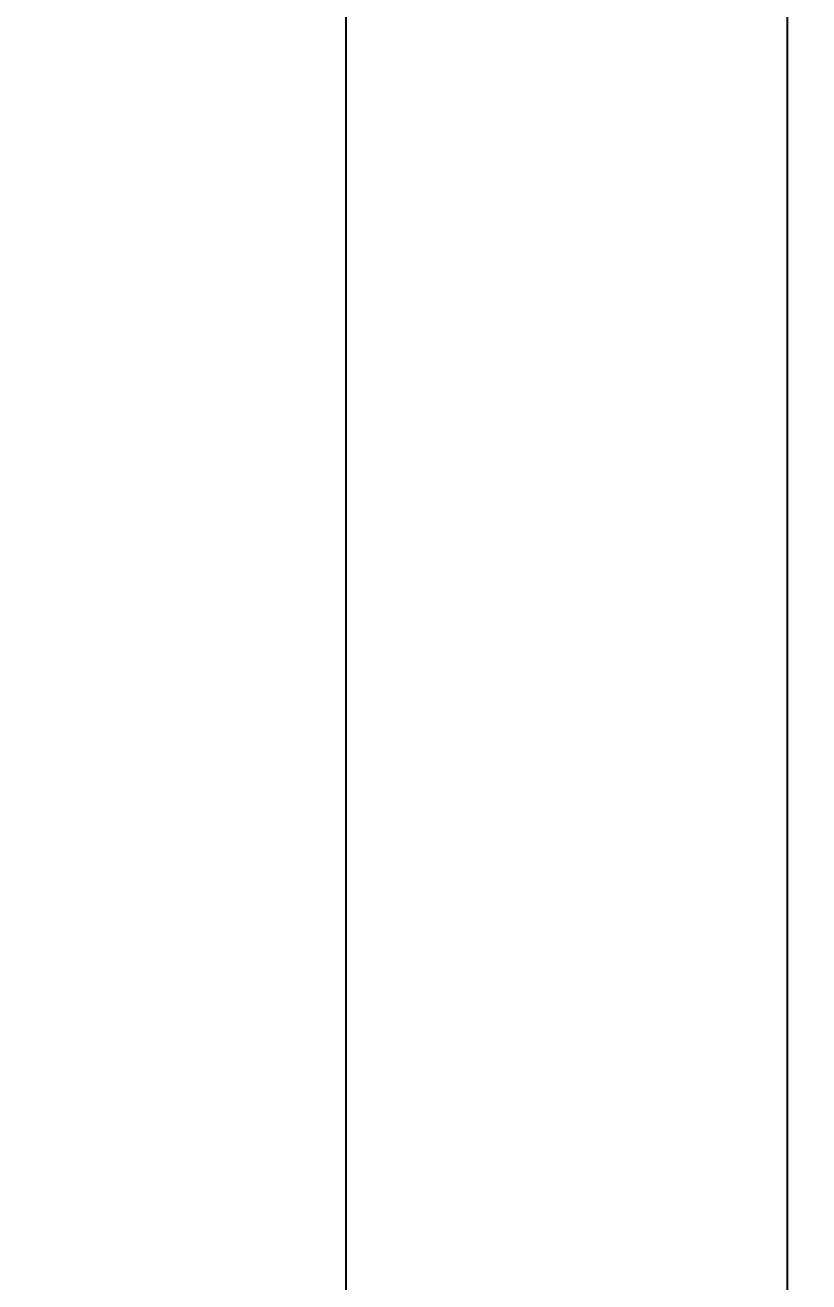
# Model space of a CAD drawing. Header units: millimetres. Extents: x 10297564 to 11610295, y -9287743 to -8409454.
# Drawn here: x 10665169 to 10666944, y -9203458 to -9200612 of the extents above; entities that cross this region are included whole.
import ezdxf

# ---------------------------------------------------------------- set-up
doc = ezdxf.new("R2010")
doc.units = ezdxf.units.MM
doc.header["$LTSCALE"] = 100
doc.layers.add('E1', color=1, linetype='Continuous')
doc.layers.add('TEXTLINE', color=1, linetype='Continuous')
doc.styles.add('HL-S1', font='DotumChe.ttf')
doc.dimstyles.new('HL-300', dxfattribs={"dimscale": 150, "dimtxt": 3, "dimasz": 0.8, "dimexe": 1.5, "dimexo": 2, "dimgap": 0.5, "dimtad": 1, "dimdec": 0, "dimzin": 0, "dimdsep": 46, "dimlunit": 6, "dimtxsty": 'HL-S1', "dimblk": 'HL-DOT', "dimcen": 1.5, "dimdle": 1.5, "dimclrd": 256, "dimclre": 256, "dimclrt": 3, "dimadec": 0, "dimazin": 0, "dimtfac": 1, "dimtdec": 0, "dimtix": 1, "dimtmove": 2, "dimatfit": 3, "dimldrblk": 'DOTSMALL', "dimfxl": 1.5, "dimtolj": 1, "dimtzin": 0, "dimlwd": -1, "dimarcsym": 0})

# ---------------------------------------------------------------- blocks, each defined once
blk = doc.blocks.new('635W')
blk.add_lwpolyline([(10686079.67, -10024167.21), (10687212.67, -10024167.21), (10687212.67, -10026631.21), (10686079.67, -10026631.21)], close=True)
blk = doc.blocks.new('HL-DOT')
at = {"color": 0, "linetype": 'ByBlock'}
for q in [(0, 2), (-2, 0), (0, -2), (2, 0)]:
    blk.add_line((0, 0), q, dxfattribs=at)
at = {"color": 0, "linetype": 'ByBlock', "const_width": 0.5}
blk.add_lwpolyline([(-0.25, 0, 1), (0.25, 0, 1)], format="xyb", close=True, dxfattribs=at)
blk = doc.blocks.new('*D901')
at = {"layer": 'defpoints', "color": 0, "linetype": 'Continuous', "ltscale": 2, "transparency": 16777216}
for p in [(10666896.1, -9188394.3), (10665895.2, -9208153.9), (10666896.1, -9208153.9)]:
    blk.add_point(p, dxfattribs=at)
at = {"layer": 'E1', "linetype": 'Continuous', "lineweight": -2, "ltscale": 2, "transparency": 16777216}
for p, q in [((10666596.1, -9188394.3), (10665670.2, -9188394.3)), ((10666596.1, -9208153.9), (10665670.2, -9208153.9))]:
    blk.add_line(p, q, dxfattribs=at)
at = {"layer": 'E1', "ltscale": 2, "transparency": 16777216}
blk.add_line((10665895.2, -9188514.3), (10665895.2, -9208033.9), dxfattribs=at)
at = {"layer": 'E1', "linetype": 'Continuous', "ltscale": 2, "transparency": 16777216, "xscale": 120, "yscale": 120, "zscale": 120}
for p, rotation in [((10665895.2, -9188394.3), 90), ((10665895.2, -9208153.9), 270)]:
    blk.add_blockref('HL-DOT', p, dxfattribs=dict(at, rotation=rotation))
at = {"layer": 'E1', "color": 3, "linetype": 'Continuous', "ltscale": 2, "transparency": 16777216, "insert": (10665552.3, -9198274.1), "char_height": 450, "attachment_point": 5, "rotation": 90, "style": 'HL-S1'}
blk.add_mtext('\\A1;2,464', dxfattribs=at)
blk = doc.blocks.new('_DotSmall')
at = {"color": 0, "linetype": 'ByBlock', "const_width": 0.5}
blk.add_lwpolyline([(-0.0625, 0, 1), (0.0625, 0, 1)], format="xyb", close=True, dxfattribs=at)

msp = doc.modelspace()

# ---------------------------------------------------------------- wipeouts: each hides what was drawn before it
at = {"linetype": 'ByBlock'}
msp.add_wipeout([(10661157.3, -9184124), (10708842.1, -9184124), (10708842.1, -9214922.7), (10661157.3, -9214922.7)], dxfattribs=at).dxf.layer = 'TEXTLINE'

# ---------------------------------------------------------------- next in the draw order: block references
at = {"linetype": 'Continuous', "xscale": 8.019360487611644, "yscale": 8.019360487611644, "zscale": 8.019360487611644}
msp.add_blockref('635W', (-75028629, 71199016.2), dxfattribs=at)

# ---------------------------------------------------------------- next in the draw order: dimensions: what is measured, and where the dimension line sits
at = {"layer": 'E1', "linetype": 'Continuous', "ltscale": 2}
dim = msp.add_linear_dim(base=(10665895.2, -9208153.9), p1=(10666896.1, -9188394.3), p2=(10666896.1, -9208153.9), angle=90, text='2,464', dimstyle='HL-300', dxfattribs=at)
dim.commit()
dim.dimension.update_dxf_attribs({"geometry": '*D901', "text_midpoint": (10665552.3, -9198274.1)})

doc.saveas('drawing.dxf')
